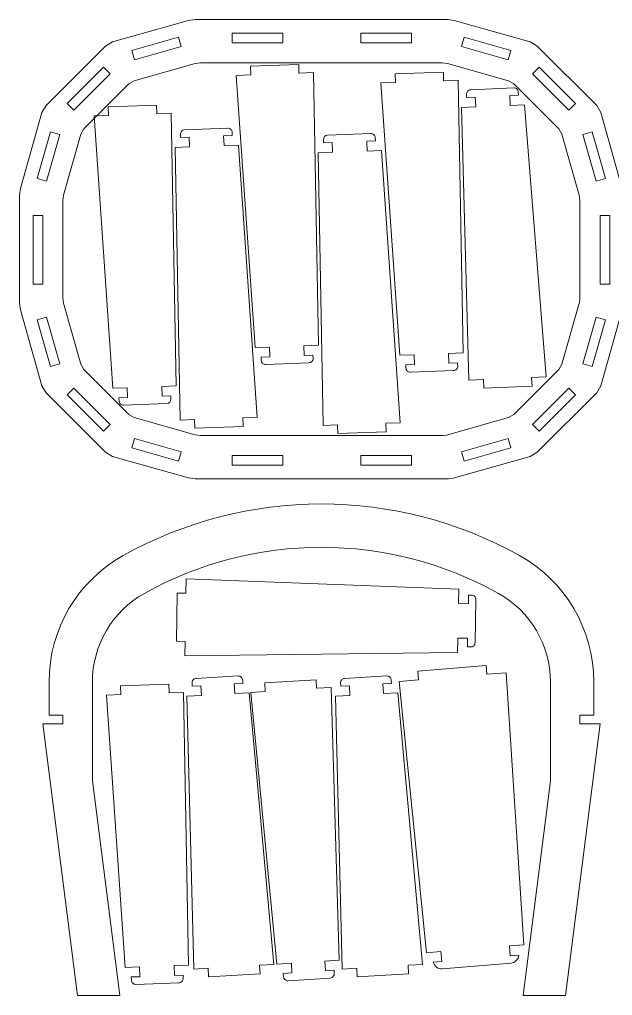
# Model space of a CAD drawing. Header units: millimetres. Extents: x -354 to 354, y -354 to 354.
# Drawn here: x -354 to 57, y -322 to 354 of the extents above; entities that cross this region are included whole.
import ezdxf

# ---------------------------------------------------------------- set-up
doc = ezdxf.new("R2010")
doc.units = ezdxf.units.MM
doc.header["$MEASUREMENT"] = 0
doc.layers.add('Camada 1', color=7, linetype='Continuous')

msp = doc.modelspace()

# ---------------------------------------------------------------- linework, layer by layer
at = {"layer": 'Camada 1', "color": 250, "lineweight": 20}
for points, knots in [([(46.1003, 293.9807), (46.1003, 293.9807), (4.9265, 335.1545), (4.9265, 335.1545), (4.9265, 335.1545), (4.9265, 335.1545), (0.0195, 338.0309), (0.0195, 338.0309), (0.0195, 338.0309), (0.0195, 338.0309), (-52.6412, 352.8885), (-52.6412, 352.8885), (-52.6412, 352.8885), (-52.6412, 352.8885), (-57.126, 353.509), (-57.126, 353.509), (-57.126, 353.509), (-57.126, 353.509), (-231.9644, 353.509), (-231.9644, 353.509), (-231.9644, 353.509), (-231.9644, 353.509), (-236.4492, 352.8885), (-236.4492, 352.8885), (-236.4492, 352.8885), (-236.4492, 352.8885), (-289.1099, 338.0309), (-289.1099, 338.0309), (-289.1099, 338.0309), (-289.1099, 338.0309), (-294.0169, 335.1545), (-294.0169, 335.1545), (-294.0169, 335.1545), (-294.0169, 335.1545), (-335.1907, 293.9807), (-335.1907, 293.9807), (-335.1907, 293.9807), (-335.1907, 293.9807), (-338.0671, 289.0737), (-338.0671, 289.0737), (-338.0671, 289.0737), (-338.0671, 289.0737), (-352.9247, 236.413), (-352.9247, 236.413), (-352.9247, 236.413), (-352.9247, 236.413), (-353.5452, 231.9282), (-353.5452, 231.9282), (-353.5452, 231.9282), (-353.5452, 231.9282), (-353.5452, 157.0898), (-353.5452, 157.0898), (-353.5452, 157.0898), (-353.5452, 157.0898), (-352.9247, 152.605), (-352.9247, 152.605), (-352.9247, 152.605), (-352.9247, 152.605), (-338.0671, 99.9443), (-338.0671, 99.9443), (-338.0671, 99.9443), (-338.0671, 99.9443), (-335.1907, 95.0373), (-335.1907, 95.0373), (-335.1907, 95.0373), (-335.1907, 95.0373), (-294.0169, 53.8635), (-294.0169, 53.8635), (-294.0169, 53.8635), (-294.0169, 53.8635), (-289.1099, 50.9871), (-289.1099, 50.9871), (-289.1099, 50.9871), (-289.1099, 50.9871), (-236.4492, 36.1295), (-236.4492, 36.1295), (-236.4492, 36.1295), (-236.4492, 36.1295), (-231.9644, 35.509), (-231.9644, 35.509), (-231.9644, 35.509), (-231.9644, 35.509), (-56.3964, 35.509), (-56.3964, 35.509), (-56.3964, 35.509), (-56.3964, 35.509), (-53.3434, 35.9314), (-53.3434, 35.9314), (-53.3434, 35.9314), (-53.3434, 35.9314), (0.0195, 50.9871), (0.0195, 50.9871), (0.0195, 50.9871), (0.0195, 50.9871), (4.9265, 53.8635), (4.9265, 53.8635), (4.9265, 53.8635), (4.9265, 53.8635), (46.1003, 95.0373), (46.1003, 95.0373), (46.1003, 95.0373), (46.1003, 95.0373), (48.9767, 99.9443), (48.9767, 99.9443), (48.9767, 99.9443), (48.9767, 99.9443), (64.0324, 153.3072), (64.0324, 153.3072), (64.0324, 153.3072), (64.0324, 153.3072), (64.4548, 156.3602), (64.4548, 156.3602), (64.4548, 156.3602), (64.4548, 156.3602), (64.4548, 231.9282), (64.4548, 231.9282), (64.4548, 231.9282), (64.4548, 231.9282), (63.8343, 236.413), (63.8343, 236.413), (63.8343, 236.413), (63.8343, 236.413), (48.9767, 289.0737), (48.9767, 289.0737), (48.9767, 289.0737), (48.9767, 289.0737), (46.1003, 293.9807), (46.1003, 293.9807)], [0, 0, 0, 0, 0.03030303, 0.03030303, 0.03030303, 0.03030303, 0.06060606, 0.06060606, 0.06060606, 0.06060606, 0.09090909, 0.09090909, 0.09090909, 0.09090909, 0.12121212, 0.12121212, 0.12121212, 0.12121212, 0.15151515, 0.15151515, 0.15151515, 0.15151515, 0.18181818, 0.18181818, 0.18181818, 0.18181818, 0.21212121, 0.21212121, 0.21212121, 0.21212121, 0.24242424, 0.24242424, 0.24242424, 0.24242424, 0.27272727, 0.27272727, 0.27272727, 0.27272727, 0.3030303, 0.3030303, 0.3030303, 0.3030303, 0.33333333, 0.33333333, 0.33333333, 0.33333333, 0.36363636, 0.36363636, 0.36363636, 0.36363636, 0.39393939, 0.39393939, 0.39393939, 0.39393939, 0.42424242, 0.42424242, 0.42424242, 0.42424242, 0.45454545, 0.45454545, 0.45454545, 0.45454545, 0.48484848, 0.48484848, 0.48484848, 0.48484848, 0.51515152, 0.51515152, 0.51515152, 0.51515152, 0.54545455, 0.54545455, 0.54545455, 0.54545455, 0.57575758, 0.57575758, 0.57575758, 0.57575758, 0.60606061, 0.60606061, 0.60606061, 0.60606061, 0.63636364, 0.63636364, 0.63636364, 0.63636364, 0.66666667, 0.66666667, 0.66666667, 0.66666667, 0.6969697, 0.6969697, 0.6969697, 0.6969697, 0.72727273, 0.72727273, 0.72727273, 0.72727273, 0.75757576, 0.75757576, 0.75757576, 0.75757576, 0.78787879, 0.78787879, 0.78787879, 0.78787879, 0.81818182, 0.81818182, 0.81818182, 0.81818182, 0.84848485, 0.84848485, 0.84848485, 0.84848485, 0.87878788, 0.87878788, 0.87878788, 0.87878788, 0.90909091, 0.90909091, 0.90909091, 0.90909091, 0.93939394, 0.93939394, 0.93939394, 0.93939394, 1, 1, 1, 1]), ([(-241.6929, 334.7526), (-241.6929, 334.7526), (-273.8757, 325.6727), (-273.8757, 325.6727), (-273.8757, 325.6727), (-273.8757, 325.6727), (-275.6955, 332.1226), (-275.6955, 332.1226), (-275.6955, 332.1226), (-275.6955, 332.1226), (-243.5127, 341.2025), (-243.5127, 341.2025), (-243.5127, 341.2025), (-243.5127, 341.2025), (-241.6929, 334.7526), (-241.6929, 334.7526)], [0, 0, 0, 0, 0.2, 0.2, 0.2, 0.2, 0.4, 0.4, 0.4, 0.4, 0.6, 0.6, 0.6, 0.6, 1, 1, 1, 1]), ([(-171.2625, 337.4709), (-171.2625, 337.4709), (-206.2625, 337.4709), (-206.2625, 337.4709), (-206.2625, 337.4709), (-206.2625, 337.4709), (-206.2625, 344.1726), (-206.2625, 344.1726), (-206.2625, 344.1726), (-206.2625, 344.1726), (-171.2625, 344.1726), (-171.2625, 344.1726), (-171.2625, 344.1726), (-171.2625, 344.1726), (-171.2625, 337.4709), (-171.2625, 337.4709)], [0, 0, 0, 0, 0.2, 0.2, 0.2, 0.2, 0.4, 0.4, 0.4, 0.4, 0.6, 0.6, 0.6, 0.6, 1, 1, 1, 1]), ([(-82.0983, 337.4709), (-82.0983, 337.4709), (-117.0983, 337.4709), (-117.0983, 337.4709), (-117.0983, 337.4709), (-117.0983, 337.4709), (-117.0983, 344.1726), (-117.0983, 344.1726), (-117.0983, 344.1726), (-117.0983, 344.1726), (-82.0983, 344.1726), (-82.0983, 344.1726), (-82.0983, 344.1726), (-82.0983, 344.1726), (-82.0983, 337.4709), (-82.0983, 337.4709)], [0, 0, 0, 0, 0.2, 0.2, 0.2, 0.2, 0.4, 0.4, 0.4, 0.4, 0.6, 0.6, 0.6, 0.6, 1, 1, 1, 1]), ([(-15.2147, 325.6727), (-15.2147, 325.6727), (-47.3975, 334.7526), (-47.3975, 334.7526), (-47.3975, 334.7526), (-47.3975, 334.7526), (-45.5777, 341.2025), (-45.5777, 341.2025), (-45.5777, 341.2025), (-45.5777, 341.2025), (-13.3949, 332.1226), (-13.3949, 332.1226), (-13.3949, 332.1226), (-13.3949, 332.1226), (-15.2147, 325.6727), (-15.2147, 325.6727)], [0, 0, 0, 0, 0.2, 0.2, 0.2, 0.2, 0.4, 0.4, 0.4, 0.4, 0.6, 0.6, 0.6, 0.6, 1, 1, 1, 1]), ([(-57.1842, 322.999), (-57.1842, 322.999), (-14.8809, 311.0637), (-14.8809, 311.0637), (-14.8809, 311.0637), (-14.8809, 311.0637), (-11.3242, 308.9788), (-11.3242, 308.9788), (-11.3242, 308.9788), (-11.3242, 308.9788), (19.9246, 277.73), (19.9246, 277.73), (19.9246, 277.73), (19.9246, 277.73), (22.0095, 274.1733), (22.0095, 274.1733), (22.0095, 274.1733), (22.0095, 274.1733), (33.9448, 231.87), (33.9448, 231.87), (33.9448, 231.87), (33.9448, 231.87), (34.4548, 228.1844), (34.4548, 228.1844), (34.4548, 228.1844), (34.4548, 228.1844), (34.4548, 160.104), (34.4548, 160.104), (34.4548, 160.104), (34.4548, 160.104), (34.143, 157.8502), (34.143, 157.8502), (34.143, 157.8502), (34.143, 157.8502), (22.0095, 114.8447), (22.0095, 114.8447), (22.0095, 114.8447), (22.0095, 114.8447), (19.9246, 111.288), (19.9246, 111.288), (19.9246, 111.288), (19.9246, 111.288), (-11.3242, 80.0392), (-11.3242, 80.0392), (-11.3242, 80.0392), (-11.3242, 80.0392), (-14.8809, 77.9543), (-14.8809, 77.9543), (-14.8809, 77.9543), (-14.8809, 77.9543), (-57.8864, 65.8208), (-57.8864, 65.8208), (-57.8864, 65.8208), (-57.8864, 65.8208), (-60.1402, 65.509), (-60.1402, 65.509), (-60.1402, 65.509), (-60.1402, 65.509), (-228.2206, 65.509), (-228.2206, 65.509), (-228.2206, 65.509), (-228.2206, 65.509), (-231.9062, 66.019), (-231.9062, 66.019), (-231.9062, 66.019), (-231.9062, 66.019), (-274.2095, 77.9543), (-274.2095, 77.9543), (-274.2095, 77.9543), (-274.2095, 77.9543), (-277.7662, 80.0392), (-277.7662, 80.0392), (-277.7662, 80.0392), (-277.7662, 80.0392), (-309.015, 111.288), (-309.015, 111.288), (-309.015, 111.288), (-309.015, 111.288), (-311.0999, 114.8447), (-311.0999, 114.8447), (-311.0999, 114.8447), (-311.0999, 114.8447), (-323.0352, 157.148), (-323.0352, 157.148), (-323.0352, 157.148), (-323.0352, 157.148), (-323.5452, 160.8336), (-323.5452, 160.8336), (-323.5452, 160.8336), (-323.5452, 160.8336), (-323.5452, 228.1844), (-323.5452, 228.1844), (-323.5452, 228.1844), (-323.5452, 228.1844), (-323.0352, 231.87), (-323.0352, 231.87), (-323.0352, 231.87), (-323.0352, 231.87), (-311.0999, 274.1733), (-311.0999, 274.1733), (-311.0999, 274.1733), (-311.0999, 274.1733), (-309.015, 277.73), (-309.015, 277.73), (-309.015, 277.73), (-309.015, 277.73), (-277.7662, 308.9788), (-277.7662, 308.9788), (-277.7662, 308.9788), (-277.7662, 308.9788), (-274.2095, 311.0637), (-274.2095, 311.0637), (-274.2095, 311.0637), (-274.2095, 311.0637), (-231.9062, 322.999), (-231.9062, 322.999), (-231.9062, 322.999), (-231.9062, 322.999), (-228.2206, 323.509), (-228.2206, 323.509), (-228.2206, 323.509), (-228.2206, 323.509), (-60.8698, 323.509), (-60.8698, 323.509), (-60.8698, 323.509), (-60.8698, 323.509), (-57.1842, 322.999), (-57.1842, 322.999)], [0, 0, 0, 0, 0.03030303, 0.03030303, 0.03030303, 0.03030303, 0.06060606, 0.06060606, 0.06060606, 0.06060606, 0.09090909, 0.09090909, 0.09090909, 0.09090909, 0.12121212, 0.12121212, 0.12121212, 0.12121212, 0.15151515, 0.15151515, 0.15151515, 0.15151515, 0.18181818, 0.18181818, 0.18181818, 0.18181818, 0.21212121, 0.21212121, 0.21212121, 0.21212121, 0.24242424, 0.24242424, 0.24242424, 0.24242424, 0.27272727, 0.27272727, 0.27272727, 0.27272727, 0.3030303, 0.3030303, 0.3030303, 0.3030303, 0.33333333, 0.33333333, 0.33333333, 0.33333333, 0.36363636, 0.36363636, 0.36363636, 0.36363636, 0.39393939, 0.39393939, 0.39393939, 0.39393939, 0.42424242, 0.42424242, 0.42424242, 0.42424242, 0.45454545, 0.45454545, 0.45454545, 0.45454545, 0.48484848, 0.48484848, 0.48484848, 0.48484848, 0.51515152, 0.51515152, 0.51515152, 0.51515152, 0.54545455, 0.54545455, 0.54545455, 0.54545455, 0.57575758, 0.57575758, 0.57575758, 0.57575758, 0.60606061, 0.60606061, 0.60606061, 0.60606061, 0.63636364, 0.63636364, 0.63636364, 0.63636364, 0.66666667, 0.66666667, 0.66666667, 0.66666667, 0.6969697, 0.6969697, 0.6969697, 0.6969697, 0.72727273, 0.72727273, 0.72727273, 0.72727273, 0.75757576, 0.75757576, 0.75757576, 0.75757576, 0.78787879, 0.78787879, 0.78787879, 0.78787879, 0.81818182, 0.81818182, 0.81818182, 0.81818182, 0.84848485, 0.84848485, 0.84848485, 0.84848485, 0.87878788, 0.87878788, 0.87878788, 0.87878788, 0.90909091, 0.90909091, 0.90909091, 0.90909091, 0.93939394, 0.93939394, 0.93939394, 0.93939394, 1, 1, 1, 1]), ([(-290.6762, 315.8246), (-290.6762, 315.8246), (-315.8608, 290.64), (-315.8608, 290.64), (-315.8608, 290.64), (-315.8608, 290.64), (-320.5996, 295.3788), (-320.5996, 295.3788), (-320.5996, 295.3788), (-320.5996, 295.3788), (-295.415, 320.5634), (-295.415, 320.5634), (-295.415, 320.5634), (-295.415, 320.5634), (-290.6762, 315.8246), (-290.6762, 315.8246)], [0, 0, 0, 0, 0.2, 0.2, 0.2, 0.2, 0.4, 0.4, 0.4, 0.4, 0.6, 0.6, 0.6, 0.6, 1, 1, 1, 1]), ([(-203.4394, 314.8598), (-203.4394, 314.8598), (-190.4763, 126.3775), (-190.4763, 126.3775), (-190.4763, 126.3775), (-190.4763, 126.3775), (-180.4828, 126.7345), (-180.4828, 126.7345), (-180.4828, 126.7345), (-180.4828, 126.7345), (-180.24, 119.9388), (-180.24, 119.9388), (-180.24, 119.9388), (-180.24, 119.9388), (-186.2362, 119.7246), (-186.2362, 119.7246), (-186.2362, 119.7246), (-186.2362, 119.7246), (-186.1576, 117.526), (-186.1576, 117.526), (-186.1576, 117.526), (-186.1292, 116.7309), (-185.7861, 115.9797), (-185.2038, 115.4375), (-185.2038, 115.4375), (-184.6214, 114.8954), (-183.8476, 114.6067), (-183.0524, 114.6351), (-183.0524, 114.6351), (-183.0524, 114.6351), (-153.1758, 115.7026), (-153.1758, 115.7026), (-153.1758, 115.7026), (-151.52, 115.7617), (-150.2257, 117.1519), (-150.2849, 118.8077), (-150.2849, 118.8077), (-150.2849, 118.8077), (-150.3634, 121.0063), (-150.3634, 121.0063), (-150.3634, 121.0063), (-150.3634, 121.0063), (-156.3596, 120.792), (-156.3596, 120.792), (-156.3596, 120.792), (-156.3596, 120.792), (-156.6024, 127.5877), (-156.6024, 127.5877), (-156.6024, 127.5877), (-156.6024, 127.5877), (-146.6088, 127.9447), (-146.6088, 127.9447), (-146.6088, 127.9447), (-146.6088, 127.9447), (-150.0345, 316.7678), (-150.0345, 316.7678), (-150.0345, 316.7678), (-150.0345, 316.7678), (-160.0282, 316.4108), (-160.0282, 316.4108), (-160.0282, 316.4108), (-160.0282, 316.4108), (-160.2424, 322.407), (-160.2424, 322.407), (-160.2424, 322.407), (-160.2424, 322.407), (-193.6601, 321.213), (-193.6601, 321.213), (-193.6601, 321.213), (-193.6601, 321.213), (-193.4458, 315.2169), (-193.4458, 315.2169), (-193.4458, 315.2169), (-193.4458, 315.2169), (-203.4394, 314.8598), (-203.4394, 314.8598)], [0, 0, 0, 0, 0.05, 0.05, 0.05, 0.05, 0.1, 0.1, 0.1, 0.1, 0.15, 0.15, 0.15, 0.15, 0.2, 0.2, 0.2, 0.2, 0.25, 0.25, 0.25, 0.25, 0.3, 0.3, 0.3, 0.3, 0.35, 0.35, 0.35, 0.35, 0.4, 0.4, 0.4, 0.4, 0.45, 0.45, 0.45, 0.45, 0.5, 0.5, 0.5, 0.5, 0.55, 0.55, 0.55, 0.55, 0.6, 0.6, 0.6, 0.6, 0.65, 0.65, 0.65, 0.65, 0.7, 0.7, 0.7, 0.7, 0.75, 0.75, 0.75, 0.75, 0.8, 0.8, 0.8, 0.8, 0.85, 0.85, 0.85, 0.85, 0.9, 0.9, 0.9, 0.9, 1, 1, 1, 1]), ([(26.7704, 290.64), (26.7704, 290.64), (1.5858, 315.8246), (1.5858, 315.8246), (1.5858, 315.8246), (1.5858, 315.8246), (6.3246, 320.5634), (6.3246, 320.5634), (6.3246, 320.5634), (6.3246, 320.5634), (31.5092, 295.3788), (31.5092, 295.3788), (31.5092, 295.3788), (31.5092, 295.3788), (26.7704, 290.64), (26.7704, 290.64)], [0, 0, 0, 0, 0.2, 0.2, 0.2, 0.2, 0.4, 0.4, 0.4, 0.4, 0.6, 0.6, 0.6, 0.6, 1, 1, 1, 1]), ([(-49.8643, 311.4773), (-49.8643, 311.4773), (-46.4386, 122.6542), (-46.4386, 122.6542), (-46.4386, 122.6542), (-46.4386, 122.6542), (-56.4322, 122.2972), (-56.4322, 122.2972), (-56.4322, 122.2972), (-56.4322, 122.2972), (-56.1894, 115.5015), (-56.1894, 115.5015), (-56.1894, 115.5015), (-56.1894, 115.5015), (-50.1932, 115.7158), (-50.1932, 115.7158), (-50.1932, 115.7158), (-50.1932, 115.7158), (-50.1147, 113.5172), (-50.1147, 113.5172), (-50.1147, 113.5172), (-50.0863, 112.722), (-50.3749, 111.9482), (-50.917, 111.3658), (-50.917, 111.3658), (-51.4592, 110.7836), (-52.2105, 110.4405), (-53.0056, 110.4121), (-53.0056, 110.4121), (-53.0056, 110.4121), (-82.8822, 109.3446), (-82.8822, 109.3446), (-82.8822, 109.3446), (-83.6774, 109.3162), (-84.4512, 109.6049), (-85.0336, 110.147), (-85.0336, 110.147), (-85.6159, 110.6892), (-85.959, 111.4404), (-85.9874, 112.2355), (-85.9874, 112.2355), (-85.9874, 112.2355), (-86.066, 114.4341), (-86.066, 114.4341), (-86.066, 114.4341), (-86.066, 114.4341), (-80.0698, 114.6483), (-80.0698, 114.6483), (-80.0698, 114.6483), (-80.0698, 114.6483), (-80.3126, 121.444), (-80.3126, 121.444), (-80.3126, 121.444), (-80.3126, 121.444), (-90.3061, 121.087), (-90.3061, 121.087), (-90.3061, 121.087), (-90.3061, 121.087), (-103.2692, 309.5693), (-103.2692, 309.5693), (-103.2692, 309.5693), (-103.2692, 309.5693), (-93.2756, 309.9264), (-93.2756, 309.9264), (-93.2756, 309.9264), (-93.2756, 309.9264), (-93.4899, 315.9225), (-93.4899, 315.9225), (-93.4899, 315.9225), (-93.4899, 315.9225), (-60.0722, 317.1165), (-60.0722, 317.1165), (-60.0722, 317.1165), (-60.0722, 317.1165), (-59.858, 311.1203), (-59.858, 311.1203), (-59.858, 311.1203), (-59.858, 311.1203), (-49.8643, 311.4773), (-49.8643, 311.4773)], [0, 0, 0, 0, 0.04761905, 0.04761905, 0.04761905, 0.04761905, 0.0952381, 0.0952381, 0.0952381, 0.0952381, 0.14285714, 0.14285714, 0.14285714, 0.14285714, 0.19047619, 0.19047619, 0.19047619, 0.19047619, 0.23809524, 0.23809524, 0.23809524, 0.23809524, 0.28571429, 0.28571429, 0.28571429, 0.28571429, 0.33333333, 0.33333333, 0.33333333, 0.33333333, 0.38095238, 0.38095238, 0.38095238, 0.38095238, 0.42857143, 0.42857143, 0.42857143, 0.42857143, 0.47619048, 0.47619048, 0.47619048, 0.47619048, 0.52380952, 0.52380952, 0.52380952, 0.52380952, 0.57142857, 0.57142857, 0.57142857, 0.57142857, 0.61904762, 0.61904762, 0.61904762, 0.61904762, 0.66666667, 0.66666667, 0.66666667, 0.66666667, 0.71428571, 0.71428571, 0.71428571, 0.71428571, 0.76190476, 0.76190476, 0.76190476, 0.76190476, 0.80952381, 0.80952381, 0.80952381, 0.80952381, 0.85714286, 0.85714286, 0.85714286, 0.85714286, 0.9047619, 0.9047619, 0.9047619, 0.9047619, 1, 1, 1, 1]), ([(-42.3267, 103.7193), (-42.3267, 103.7193), (-47.6144, 292.4995), (-47.6144, 292.4995), (-47.6144, 292.4995), (-47.6144, 292.4995), (-37.6248, 292.955), (-37.6248, 292.955), (-37.6248, 292.955), (-37.6248, 292.955), (-37.9346, 299.748), (-37.9346, 299.748), (-37.9346, 299.748), (-37.9346, 299.748), (-43.9284, 299.4746), (-43.9284, 299.4746), (-43.9284, 299.4746), (-43.9284, 299.4746), (-44.0286, 301.6723), (-44.0286, 301.6723), (-44.0286, 301.6723), (-44.0648, 302.4672), (-43.7839, 303.2438), (-43.2475, 303.8315), (-43.2475, 303.8315), (-42.7111, 304.419), (-41.9632, 304.7695), (-41.1684, 304.8057), (-41.1684, 304.8057), (-41.1684, 304.8057), (-11.3038, 306.1678), (-11.3038, 306.1678), (-11.3038, 306.1678), (-10.5089, 306.2041), (-9.7323, 305.923), (-9.1446, 305.3867), (-9.1446, 305.3867), (-8.557, 304.8502), (-8.2065, 304.1025), (-8.1703, 303.3077), (-8.1703, 303.3077), (-8.1703, 303.3077), (-8.07, 301.11), (-8.07, 301.11), (-8.07, 301.11), (-8.07, 301.11), (-14.0638, 300.8366), (-14.0638, 300.8366), (-14.0638, 300.8366), (-14.0638, 300.8366), (-13.754, 294.0437), (-13.754, 294.0437), (-13.754, 294.0437), (-13.754, 294.0437), (-3.7645, 294.4992), (-3.7645, 294.4992), (-3.7645, 294.4992), (-3.7645, 294.4992), (11.0567, 106.1539), (11.0567, 106.1539), (11.0567, 106.1539), (11.0567, 106.1539), (1.0671, 105.6983), (1.0671, 105.6983), (1.0671, 105.6983), (1.0671, 105.6983), (1.3406, 99.7046), (1.3406, 99.7046), (1.3406, 99.7046), (1.3406, 99.7046), (-32.0637, 98.1811), (-32.0637, 98.1811), (-32.0637, 98.1811), (-32.0637, 98.1811), (-32.3371, 104.1749), (-32.3371, 104.1749), (-32.3371, 104.1749), (-32.3371, 104.1749), (-42.3267, 103.7193), (-42.3267, 103.7193)], [0, 0, 0, 0, 0.04761905, 0.04761905, 0.04761905, 0.04761905, 0.0952381, 0.0952381, 0.0952381, 0.0952381, 0.14285714, 0.14285714, 0.14285714, 0.14285714, 0.19047619, 0.19047619, 0.19047619, 0.19047619, 0.23809524, 0.23809524, 0.23809524, 0.23809524, 0.28571429, 0.28571429, 0.28571429, 0.28571429, 0.33333333, 0.33333333, 0.33333333, 0.33333333, 0.38095238, 0.38095238, 0.38095238, 0.38095238, 0.42857143, 0.42857143, 0.42857143, 0.42857143, 0.47619048, 0.47619048, 0.47619048, 0.47619048, 0.52380952, 0.52380952, 0.52380952, 0.52380952, 0.57142857, 0.57142857, 0.57142857, 0.57142857, 0.61904762, 0.61904762, 0.61904762, 0.61904762, 0.66666667, 0.66666667, 0.66666667, 0.66666667, 0.71428571, 0.71428571, 0.71428571, 0.71428571, 0.76190476, 0.76190476, 0.76190476, 0.76190476, 0.80952381, 0.80952381, 0.80952381, 0.80952381, 0.85714286, 0.85714286, 0.85714286, 0.85714286, 0.9047619, 0.9047619, 0.9047619, 0.9047619, 1, 1, 1, 1]), ([(-301.9163, 286.7093), (-301.9163, 286.7093), (-288.9532, 98.227), (-288.9532, 98.227), (-288.9532, 98.227), (-288.9532, 98.227), (-278.9597, 98.584), (-278.9597, 98.584), (-278.9597, 98.584), (-278.9597, 98.584), (-278.7169, 91.7883), (-278.7169, 91.7883), (-278.7169, 91.7883), (-278.7169, 91.7883), (-284.7131, 91.5741), (-284.7131, 91.5741), (-284.7131, 91.5741), (-284.7131, 91.5741), (-284.6345, 89.3755), (-284.6345, 89.3755), (-284.6345, 89.3755), (-284.6061, 88.5804), (-284.263, 87.8292), (-283.6807, 87.287), (-283.6807, 87.287), (-283.0983, 86.7449), (-282.3245, 86.4562), (-281.5293, 86.4846), (-281.5293, 86.4846), (-281.5293, 86.4846), (-251.6527, 87.5521), (-251.6527, 87.5521), (-251.6527, 87.5521), (-249.9969, 87.6112), (-248.7026, 89.0014), (-248.7618, 90.6572), (-248.7618, 90.6572), (-248.7618, 90.6572), (-248.8403, 92.8558), (-248.8403, 92.8558), (-248.8403, 92.8558), (-248.8403, 92.8558), (-254.8365, 92.6415), (-254.8365, 92.6415), (-254.8365, 92.6415), (-254.8365, 92.6415), (-255.0793, 99.4372), (-255.0793, 99.4372), (-255.0793, 99.4372), (-255.0793, 99.4372), (-245.0857, 99.7942), (-245.0857, 99.7942), (-245.0857, 99.7942), (-245.0857, 99.7942), (-248.5114, 288.6173), (-248.5114, 288.6173), (-248.5114, 288.6173), (-248.5114, 288.6173), (-258.5051, 288.2603), (-258.5051, 288.2603), (-258.5051, 288.2603), (-258.5051, 288.2603), (-258.7193, 294.2565), (-258.7193, 294.2565), (-258.7193, 294.2565), (-258.7193, 294.2565), (-292.137, 293.0625), (-292.137, 293.0625), (-292.137, 293.0625), (-292.137, 293.0625), (-291.9227, 287.0664), (-291.9227, 287.0664), (-291.9227, 287.0664), (-291.9227, 287.0664), (-301.9163, 286.7093), (-301.9163, 286.7093)], [0, 0, 0, 0, 0.05, 0.05, 0.05, 0.05, 0.1, 0.1, 0.1, 0.1, 0.15, 0.15, 0.15, 0.15, 0.2, 0.2, 0.2, 0.2, 0.25, 0.25, 0.25, 0.25, 0.3, 0.3, 0.3, 0.3, 0.35, 0.35, 0.35, 0.35, 0.4, 0.4, 0.4, 0.4, 0.45, 0.45, 0.45, 0.45, 0.5, 0.5, 0.5, 0.5, 0.55, 0.55, 0.55, 0.55, 0.6, 0.6, 0.6, 0.6, 0.65, 0.65, 0.65, 0.65, 0.7, 0.7, 0.7, 0.7, 0.75, 0.75, 0.75, 0.75, 0.8, 0.8, 0.8, 0.8, 0.85, 0.85, 0.85, 0.85, 0.9, 0.9, 0.9, 0.9, 1, 1, 1, 1]), ([(-188.9941, 78.049), (-188.9941, 78.049), (-201.9572, 266.5313), (-201.9572, 266.5313), (-201.9572, 266.5313), (-201.9572, 266.5313), (-211.9507, 266.1743), (-211.9507, 266.1743), (-211.9507, 266.1743), (-211.9507, 266.1743), (-212.1935, 272.97), (-212.1935, 272.97), (-212.1935, 272.97), (-212.1935, 272.97), (-206.1973, 273.1842), (-206.1973, 273.1842), (-206.1973, 273.1842), (-206.1973, 273.1842), (-206.2759, 275.3828), (-206.2759, 275.3828), (-206.2759, 275.3828), (-206.3043, 276.1779), (-206.6474, 276.9291), (-207.2297, 277.4713), (-207.2297, 277.4713), (-207.8121, 278.0134), (-208.5859, 278.3021), (-209.3811, 278.2737), (-209.3811, 278.2737), (-209.3811, 278.2737), (-239.2577, 277.2062), (-239.2577, 277.2062), (-239.2577, 277.2062), (-240.9135, 277.1471), (-242.2078, 275.7569), (-242.1486, 274.1011), (-242.1486, 274.1011), (-242.1486, 274.1011), (-242.0701, 271.9025), (-242.0701, 271.9025), (-242.0701, 271.9025), (-242.0701, 271.9025), (-236.0739, 272.1168), (-236.0739, 272.1168), (-236.0739, 272.1168), (-236.0739, 272.1168), (-235.8311, 265.3211), (-235.8311, 265.3211), (-235.8311, 265.3211), (-235.8311, 265.3211), (-245.8247, 264.9641), (-245.8247, 264.9641), (-245.8247, 264.9641), (-245.8247, 264.9641), (-242.399, 76.141), (-242.399, 76.141), (-242.399, 76.141), (-242.399, 76.141), (-232.4053, 76.498), (-232.4053, 76.498), (-232.4053, 76.498), (-232.4053, 76.498), (-232.1911, 70.5018), (-232.1911, 70.5018), (-232.1911, 70.5018), (-232.1911, 70.5018), (-198.7734, 71.6958), (-198.7734, 71.6958), (-198.7734, 71.6958), (-198.7734, 71.6958), (-198.9877, 77.6919), (-198.9877, 77.6919), (-198.9877, 77.6919), (-198.9877, 77.6919), (-188.9941, 78.049), (-188.9941, 78.049)], [0, 0, 0, 0, 0.05, 0.05, 0.05, 0.05, 0.1, 0.1, 0.1, 0.1, 0.15, 0.15, 0.15, 0.15, 0.2, 0.2, 0.2, 0.2, 0.25, 0.25, 0.25, 0.25, 0.3, 0.3, 0.3, 0.3, 0.35, 0.35, 0.35, 0.35, 0.4, 0.4, 0.4, 0.4, 0.45, 0.45, 0.45, 0.45, 0.5, 0.5, 0.5, 0.5, 0.55, 0.55, 0.55, 0.55, 0.6, 0.6, 0.6, 0.6, 0.65, 0.65, 0.65, 0.65, 0.7, 0.7, 0.7, 0.7, 0.75, 0.75, 0.75, 0.75, 0.8, 0.8, 0.8, 0.8, 0.85, 0.85, 0.85, 0.85, 0.9, 0.9, 0.9, 0.9, 1, 1, 1, 1]), ([(-325.7089, 273.8395), (-325.7089, 273.8395), (-334.7888, 241.6567), (-334.7888, 241.6567), (-334.7888, 241.6567), (-334.7888, 241.6567), (-341.2387, 243.4765), (-341.2387, 243.4765), (-341.2387, 243.4765), (-341.2387, 243.4765), (-332.1588, 275.6593), (-332.1588, 275.6593), (-332.1588, 275.6593), (-332.1588, 275.6593), (-325.7089, 273.8395), (-325.7089, 273.8395)], [0, 0, 0, 0, 0.2, 0.2, 0.2, 0.2, 0.4, 0.4, 0.4, 0.4, 0.6, 0.6, 0.6, 0.6, 1, 1, 1, 1]), ([(-89.9328, 74.3374), (-89.9328, 74.3374), (-102.8959, 262.8197), (-102.8959, 262.8197), (-102.8959, 262.8197), (-102.8959, 262.8197), (-112.8894, 262.4627), (-112.8894, 262.4627), (-112.8894, 262.4627), (-112.8894, 262.4627), (-113.1322, 269.2584), (-113.1322, 269.2584), (-113.1322, 269.2584), (-113.1322, 269.2584), (-107.136, 269.4726), (-107.136, 269.4726), (-107.136, 269.4726), (-107.136, 269.4726), (-107.2146, 271.6712), (-107.2146, 271.6712), (-107.2146, 271.6712), (-107.243, 272.4663), (-107.5861, 273.2175), (-108.1684, 273.7597), (-108.1684, 273.7597), (-108.7508, 274.3018), (-109.5246, 274.5905), (-110.3198, 274.5621), (-110.3198, 274.5621), (-110.3198, 274.5621), (-140.1964, 273.4946), (-140.1964, 273.4946), (-140.1964, 273.4946), (-141.8522, 273.4355), (-143.1465, 272.0453), (-143.0873, 270.3895), (-143.0873, 270.3895), (-143.0873, 270.3895), (-143.0088, 268.1909), (-143.0088, 268.1909), (-143.0088, 268.1909), (-143.0088, 268.1909), (-137.0126, 268.4052), (-137.0126, 268.4052), (-137.0126, 268.4052), (-137.0126, 268.4052), (-136.7698, 261.6095), (-136.7698, 261.6095), (-136.7698, 261.6095), (-136.7698, 261.6095), (-146.7634, 261.2525), (-146.7634, 261.2525), (-146.7634, 261.2525), (-146.7634, 261.2525), (-143.3377, 72.4294), (-143.3377, 72.4294), (-143.3377, 72.4294), (-143.3377, 72.4294), (-133.344, 72.7864), (-133.344, 72.7864), (-133.344, 72.7864), (-133.344, 72.7864), (-133.1298, 66.7902), (-133.1298, 66.7902), (-133.1298, 66.7902), (-133.1298, 66.7902), (-99.7121, 67.9842), (-99.7121, 67.9842), (-99.7121, 67.9842), (-99.7121, 67.9842), (-99.9264, 73.9803), (-99.9264, 73.9803), (-99.9264, 73.9803), (-99.9264, 73.9803), (-89.9328, 74.3374), (-89.9328, 74.3374)], [0, 0, 0, 0, 0.05, 0.05, 0.05, 0.05, 0.1, 0.1, 0.1, 0.1, 0.15, 0.15, 0.15, 0.15, 0.2, 0.2, 0.2, 0.2, 0.25, 0.25, 0.25, 0.25, 0.3, 0.3, 0.3, 0.3, 0.35, 0.35, 0.35, 0.35, 0.4, 0.4, 0.4, 0.4, 0.45, 0.45, 0.45, 0.45, 0.5, 0.5, 0.5, 0.5, 0.55, 0.55, 0.55, 0.55, 0.6, 0.6, 0.6, 0.6, 0.65, 0.65, 0.65, 0.65, 0.7, 0.7, 0.7, 0.7, 0.75, 0.75, 0.75, 0.75, 0.8, 0.8, 0.8, 0.8, 0.85, 0.85, 0.85, 0.85, 0.9, 0.9, 0.9, 0.9, 1, 1, 1, 1]), ([(45.6984, 241.6567), (45.6984, 241.6567), (36.6185, 273.8395), (36.6185, 273.8395), (36.6185, 273.8395), (36.6185, 273.8395), (43.0684, 275.6593), (43.0684, 275.6593), (43.0684, 275.6593), (43.0684, 275.6593), (52.1483, 243.4765), (52.1483, 243.4765), (52.1483, 243.4765), (52.1483, 243.4765), (45.6984, 241.6567), (45.6984, 241.6567)], [0, 0, 0, 0, 0.2, 0.2, 0.2, 0.2, 0.4, 0.4, 0.4, 0.4, 0.6, 0.6, 0.6, 0.6, 1, 1, 1, 1]), ([(-337.502, 217.909), (-337.502, 217.909), (-337.502, 170.3794), (-337.502, 170.3794), (-337.502, 170.3794), (-337.502, 170.3794), (-344.2037, 170.3794), (-344.2037, 170.3794), (-344.2037, 170.3794), (-344.2037, 170.3794), (-344.2037, 217.909), (-344.2037, 217.909), (-344.2037, 217.909), (-344.2037, 217.909), (-337.502, 217.909), (-337.502, 217.909)], [0, 0, 0, 0, 0.2, 0.2, 0.2, 0.2, 0.4, 0.4, 0.4, 0.4, 0.6, 0.6, 0.6, 0.6, 1, 1, 1, 1]), ([(48.4116, 170.3794), (48.4116, 170.3794), (48.4116, 217.909), (48.4116, 217.909), (48.4116, 217.909), (48.4116, 217.909), (55.1133, 217.909), (55.1133, 217.909), (55.1133, 217.909), (55.1133, 217.909), (55.1133, 170.3794), (55.1133, 170.3794), (55.1133, 170.3794), (55.1133, 170.3794), (48.4116, 170.3794), (48.4116, 170.3794)], [0, 0, 0, 0, 0.2, 0.2, 0.2, 0.2, 0.4, 0.4, 0.4, 0.4, 0.6, 0.6, 0.6, 0.6, 1, 1, 1, 1]), ([(-334.7888, 147.3613), (-334.7888, 147.3613), (-325.7089, 115.1785), (-325.7089, 115.1785), (-325.7089, 115.1785), (-325.7089, 115.1785), (-332.1588, 113.3587), (-332.1588, 113.3587), (-332.1588, 113.3587), (-332.1588, 113.3587), (-341.2387, 145.5415), (-341.2387, 145.5415), (-341.2387, 145.5415), (-341.2387, 145.5415), (-334.7888, 147.3613), (-334.7888, 147.3613)], [0, 0, 0, 0, 0.2, 0.2, 0.2, 0.2, 0.4, 0.4, 0.4, 0.4, 0.6, 0.6, 0.6, 0.6, 1, 1, 1, 1]), ([(36.6185, 115.1785), (36.6185, 115.1785), (45.6984, 147.3613), (45.6984, 147.3613), (45.6984, 147.3613), (45.6984, 147.3613), (52.1483, 145.5415), (52.1483, 145.5415), (52.1483, 145.5415), (52.1483, 145.5415), (43.0684, 113.3587), (43.0684, 113.3587), (43.0684, 113.3587), (43.0684, 113.3587), (36.6185, 115.1785), (36.6185, 115.1785)], [0, 0, 0, 0, 0.2, 0.2, 0.2, 0.2, 0.4, 0.4, 0.4, 0.4, 0.6, 0.6, 0.6, 0.6, 1, 1, 1, 1]), ([(-315.8608, 98.378), (-315.8608, 98.378), (-290.6762, 73.1934), (-290.6762, 73.1934), (-290.6762, 73.1934), (-290.6762, 73.1934), (-295.415, 68.4546), (-295.415, 68.4546), (-295.415, 68.4546), (-295.415, 68.4546), (-320.5996, 93.6392), (-320.5996, 93.6392), (-320.5996, 93.6392), (-320.5996, 93.6392), (-315.8608, 98.378), (-315.8608, 98.378)], [0, 0, 0, 0, 0.2, 0.2, 0.2, 0.2, 0.4, 0.4, 0.4, 0.4, 0.6, 0.6, 0.6, 0.6, 1, 1, 1, 1]), ([(1.5858, 73.1934), (1.5858, 73.1934), (26.7704, 98.378), (26.7704, 98.378), (26.7704, 98.378), (26.7704, 98.378), (31.5092, 93.6392), (31.5092, 93.6392), (31.5092, 93.6392), (31.5092, 93.6392), (6.3246, 68.4546), (6.3246, 68.4546), (6.3246, 68.4546), (6.3246, 68.4546), (1.5858, 73.1934), (1.5858, 73.1934)], [0, 0, 0, 0, 0.2, 0.2, 0.2, 0.2, 0.4, 0.4, 0.4, 0.4, 0.6, 0.6, 0.6, 0.6, 1, 1, 1, 1]), ([(-273.8757, 63.3453), (-273.8757, 63.3453), (-241.6929, 54.2654), (-241.6929, 54.2654), (-241.6929, 54.2654), (-241.6929, 54.2654), (-243.5127, 47.8155), (-243.5127, 47.8155), (-243.5127, 47.8155), (-243.5127, 47.8155), (-275.6955, 56.8954), (-275.6955, 56.8954), (-275.6955, 56.8954), (-275.6955, 56.8954), (-273.8757, 63.3453), (-273.8757, 63.3453)], [0, 0, 0, 0, 0.2, 0.2, 0.2, 0.2, 0.4, 0.4, 0.4, 0.4, 0.6, 0.6, 0.6, 0.6, 1, 1, 1, 1]), ([(-15.2147, 63.3453), (-15.2147, 63.3453), (-13.3949, 56.8954), (-13.3949, 56.8954), (-13.3949, 56.8954), (-13.3949, 56.8954), (-45.5777, 47.8155), (-45.5777, 47.8155), (-45.5777, 47.8155), (-45.5777, 47.8155), (-47.3975, 54.2654), (-47.3975, 54.2654), (-47.3975, 54.2654), (-47.3975, 54.2654), (-15.2147, 63.3453), (-15.2147, 63.3453)], [0, 0, 0, 0, 0.2, 0.2, 0.2, 0.2, 0.4, 0.4, 0.4, 0.4, 0.6, 0.6, 0.6, 0.6, 1, 1, 1, 1]), ([(-206.2625, 51.5471), (-206.2625, 51.5471), (-171.2625, 51.5471), (-171.2625, 51.5471), (-171.2625, 51.5471), (-171.2625, 51.5471), (-171.2625, 44.8454), (-171.2625, 44.8454), (-171.2625, 44.8454), (-171.2625, 44.8454), (-206.2625, 44.8454), (-206.2625, 44.8454), (-206.2625, 44.8454), (-206.2625, 44.8454), (-206.2625, 51.5471), (-206.2625, 51.5471)], [0, 0, 0, 0, 0.2, 0.2, 0.2, 0.2, 0.4, 0.4, 0.4, 0.4, 0.6, 0.6, 0.6, 0.6, 1, 1, 1, 1]), ([(-117.0983, 51.5471), (-117.0983, 51.5471), (-82.0983, 51.5471), (-82.0983, 51.5471), (-82.0983, 51.5471), (-82.0983, 51.5471), (-82.0983, 44.8454), (-82.0983, 44.8454), (-82.0983, 44.8454), (-82.0983, 44.8454), (-117.0983, 44.8454), (-117.0983, 44.8454), (-117.0983, 44.8454), (-117.0983, 44.8454), (-117.0983, 51.5471), (-117.0983, 51.5471)], [0, 0, 0, 0, 0.2, 0.2, 0.2, 0.2, 0.4, 0.4, 0.4, 0.4, 0.6, 0.6, 0.6, 0.6, 1, 1, 1, 1]), ([(-267.0945, -43.8085), (-190.9039, -1.2996), (-98.129, -1.2996), (-21.9384, -43.8085), (-21.9384, -43.8085), (0.2813, -56.2055), (14.0517, -79.657), (14.0517, -105.1011), (14.0517, -105.1011), (14.0517, -105.1011), (14.0517, -173.7084), (14.0517, -173.7084), (14.0517, -173.7084), (14.0517, -173.7084), (-4.9083, -322.2283), (-4.9083, -322.2283), (-4.9083, -322.2283), (-4.9083, -322.2283), (24.4348, -322.2283), (24.4348, -322.2283), (24.4348, -322.2283), (24.4348, -322.2283), (48.4348, -134.2284), (48.4348, -134.2284), (48.4348, -134.2284), (48.4348, -134.2284), (34.4835, -134.2284), (34.4835, -134.2284), (34.4835, -134.2284), (34.4835, -134.2284), (34.4835, -128.2284), (34.4835, -128.2284), (34.4835, -128.2284), (34.4835, -128.2284), (44.0517, -128.2284), (44.0517, -128.2284), (44.0517, -128.2284), (44.0517, -128.2284), (44.0517, -105.1011), (44.0517, -105.1011), (44.0517, -105.1011), (44.0517, -68.7815), (24.3955, -35.3061), (-7.3216, -17.6102), (-7.3216, -17.6102), (-92.5975, 29.9677), (-196.4354, 29.9677), (-281.7113, -17.6102), (-281.7113, -17.6102), (-313.4284, -35.3061), (-333.0846, -68.7815), (-333.0846, -105.1011), (-333.0846, -105.1011), (-333.0846, -105.1011), (-333.0846, -128.2284), (-333.0846, -128.2284), (-333.0846, -128.2284), (-333.0846, -128.2284), (-323.5164, -128.2284), (-323.5164, -128.2284), (-323.5164, -128.2284), (-323.5164, -128.2284), (-323.5164, -134.2284), (-323.5164, -134.2284), (-323.5164, -134.2284), (-323.5164, -134.2284), (-337.4677, -134.2284), (-337.4677, -134.2284), (-337.4677, -134.2284), (-337.4677, -134.2284), (-313.4677, -322.2283), (-313.4677, -322.2283), (-313.4677, -322.2283), (-313.4677, -322.2283), (-284.1246, -322.2283), (-284.1246, -322.2283), (-284.1246, -322.2283), (-284.1246, -322.2283), (-303.0846, -173.7084), (-303.0846, -173.7084), (-303.0846, -173.7084), (-303.0846, -173.7084), (-303.0846, -105.1011), (-303.0846, -105.1011), (-303.0846, -105.1011), (-303.0846, -79.657), (-289.3142, -56.2055), (-267.0945, -43.8085)], [0, 0, 0, 0, 0.04347826, 0.04347826, 0.04347826, 0.04347826, 0.08695652, 0.08695652, 0.08695652, 0.08695652, 0.13043478, 0.13043478, 0.13043478, 0.13043478, 0.17391304, 0.17391304, 0.17391304, 0.17391304, 0.2173913, 0.2173913, 0.2173913, 0.2173913, 0.26086957, 0.26086957, 0.26086957, 0.26086957, 0.30434783, 0.30434783, 0.30434783, 0.30434783, 0.34782609, 0.34782609, 0.34782609, 0.34782609, 0.39130435, 0.39130435, 0.39130435, 0.39130435, 0.43478261, 0.43478261, 0.43478261, 0.43478261, 0.47826087, 0.47826087, 0.47826087, 0.47826087, 0.52173913, 0.52173913, 0.52173913, 0.52173913, 0.56521739, 0.56521739, 0.56521739, 0.56521739, 0.60869565, 0.60869565, 0.60869565, 0.60869565, 0.65217391, 0.65217391, 0.65217391, 0.65217391, 0.69565217, 0.69565217, 0.69565217, 0.69565217, 0.73913043, 0.73913043, 0.73913043, 0.73913043, 0.7826087, 0.7826087, 0.7826087, 0.7826087, 0.82608696, 0.82608696, 0.82608696, 0.82608696, 0.86956522, 0.86956522, 0.86956522, 0.86956522, 0.91304348, 0.91304348, 0.91304348, 0.91304348, 1, 1, 1, 1]), ([(-238.0672, -33.7026), (-238.0672, -33.7026), (-49.3486, -40.8576), (-49.3486, -40.8576), (-49.3486, -40.8576), (-49.3486, -40.8576), (-49.5519, -50.8555), (-49.5519, -50.8555), (-49.5519, -50.8555), (-49.5519, -50.8555), (-42.7533, -50.9937), (-42.7533, -50.9937), (-42.7533, -50.9937), (-42.7533, -50.9937), (-42.6314, -44.9949), (-42.6314, -44.9949), (-42.6314, -44.9949), (-42.6314, -44.9949), (-40.4319, -45.0397), (-40.4319, -45.0397), (-40.4319, -45.0397), (-39.6363, -45.0558), (-38.8799, -45.3873), (-38.3288, -45.9612), (-38.3288, -45.9612), (-37.7778, -46.5352), (-37.4774, -47.3045), (-37.4935, -48.0999), (-37.4935, -48.0999), (-37.4935, -48.0999), (-38.101, -77.9894), (-38.101, -77.9894), (-38.101, -77.9894), (-38.1172, -78.785), (-38.4488, -79.5414), (-39.0226, -80.0925), (-39.0226, -80.0925), (-39.5966, -80.6435), (-40.3658, -80.944), (-41.1613, -80.9278), (-41.1613, -80.9278), (-41.1613, -80.9278), (-43.3608, -80.8832), (-43.3608, -80.8832), (-43.3608, -80.8832), (-43.3608, -80.8832), (-43.2389, -74.8844), (-43.2389, -74.8844), (-43.2389, -74.8844), (-43.2389, -74.8844), (-50.0375, -74.7462), (-50.0375, -74.7462), (-50.0375, -74.7462), (-50.0375, -74.7462), (-50.2407, -84.744), (-50.2407, -84.744), (-50.2407, -84.744), (-50.2407, -84.744), (-239.1532, -87.1306), (-239.1532, -87.1306), (-239.1532, -87.1306), (-239.1532, -87.1306), (-238.9501, -77.1326), (-238.9501, -77.1326), (-238.9501, -77.1326), (-238.9501, -77.1326), (-244.9487, -77.0108), (-244.9487, -77.0108), (-244.9487, -77.0108), (-244.9487, -77.0108), (-244.2693, -43.5787), (-244.2693, -43.5787), (-244.2693, -43.5787), (-244.2693, -43.5787), (-238.2705, -43.7006), (-238.2705, -43.7006), (-238.2705, -43.7006), (-238.2705, -43.7006), (-238.0672, -33.7026), (-238.0672, -33.7026)], [0, 0, 0, 0, 0.04761905, 0.04761905, 0.04761905, 0.04761905, 0.0952381, 0.0952381, 0.0952381, 0.0952381, 0.14285714, 0.14285714, 0.14285714, 0.14285714, 0.19047619, 0.19047619, 0.19047619, 0.19047619, 0.23809524, 0.23809524, 0.23809524, 0.23809524, 0.28571429, 0.28571429, 0.28571429, 0.28571429, 0.33333333, 0.33333333, 0.33333333, 0.33333333, 0.38095238, 0.38095238, 0.38095238, 0.38095238, 0.42857143, 0.42857143, 0.42857143, 0.42857143, 0.47619048, 0.47619048, 0.47619048, 0.47619048, 0.52380952, 0.52380952, 0.52380952, 0.52380952, 0.57142857, 0.57142857, 0.57142857, 0.57142857, 0.61904762, 0.61904762, 0.61904762, 0.61904762, 0.66666667, 0.66666667, 0.66666667, 0.66666667, 0.71428571, 0.71428571, 0.71428571, 0.71428571, 0.76190476, 0.76190476, 0.76190476, 0.76190476, 0.80952381, 0.80952381, 0.80952381, 0.80952381, 0.85714286, 0.85714286, 0.85714286, 0.85714286, 0.9047619, 0.9047619, 0.9047619, 0.9047619, 1, 1, 1, 1]), ([(-90.592, -104.8695), (-90.592, -104.8695), (-71.6843, -292.6744), (-71.6843, -292.6744), (-71.6843, -292.6744), (-71.6843, -292.6744), (-61.7185, -291.8476), (-61.7185, -291.8476), (-61.7185, -291.8476), (-61.7185, -291.8476), (-61.1563, -298.6244), (-61.1563, -298.6244), (-61.1563, -298.6244), (-61.1563, -298.6244), (-67.0824, -299.116), (-67.0824, -299.116), (-67.0824, -299.116), (-66.437, -302.0504), (-63.7206, -304.0549), (-60.7264, -303.8065), (-60.7264, -303.8065), (-60.7264, -303.8065), (-13.3597, -299.8771), (-13.3597, -299.8771), (-13.3597, -299.8771), (-10.3655, -299.6287), (-8.0166, -297.204), (-7.8636, -294.2033), (-7.8636, -294.2033), (-7.8636, -294.2033), (-13.7896, -294.695), (-13.7896, -294.695), (-13.7896, -294.695), (-13.7896, -294.695), (-14.3518, -287.9182), (-14.3518, -287.9182), (-14.3518, -287.9182), (-14.3518, -287.9182), (-4.3861, -287.0915), (-4.3861, -287.0915), (-4.3861, -287.0915), (-4.3861, -287.0915), (-16.6834, -98.7383), (-16.6834, -98.7383), (-16.6834, -98.7383), (-16.6834, -98.7383), (-29.9543, -99.8392), (-29.9543, -99.8392), (-29.9543, -99.8392), (-29.9543, -99.8392), (-30.4504, -93.8597), (-30.4504, -93.8597), (-30.4504, -93.8597), (-30.4504, -93.8597), (-77.8171, -97.7891), (-77.8171, -97.7891), (-77.8171, -97.7891), (-77.8171, -97.7891), (-77.321, -103.7686), (-77.321, -103.7686), (-77.321, -103.7686), (-77.321, -103.7686), (-90.592, -104.8695), (-90.592, -104.8695)], [0, 0, 0, 0, 0.05882353, 0.05882353, 0.05882353, 0.05882353, 0.11764706, 0.11764706, 0.11764706, 0.11764706, 0.17647059, 0.17647059, 0.17647059, 0.17647059, 0.23529412, 0.23529412, 0.23529412, 0.23529412, 0.29411765, 0.29411765, 0.29411765, 0.29411765, 0.35294118, 0.35294118, 0.35294118, 0.35294118, 0.41176471, 0.41176471, 0.41176471, 0.41176471, 0.47058824, 0.47058824, 0.47058824, 0.47058824, 0.52941176, 0.52941176, 0.52941176, 0.52941176, 0.58823529, 0.58823529, 0.58823529, 0.58823529, 0.64705882, 0.64705882, 0.64705882, 0.64705882, 0.70588235, 0.70588235, 0.70588235, 0.70588235, 0.76470588, 0.76470588, 0.76470588, 0.76470588, 0.82352941, 0.82352941, 0.82352941, 0.82352941, 0.88235294, 0.88235294, 0.88235294, 0.88235294, 1, 1, 1, 1]), ([(-177.3829, -300.7398), (-177.3829, -300.7398), (-194.4838, -112.5877), (-194.4838, -112.5877), (-194.4838, -112.5877), (-194.4838, -112.5877), (-204.4671, -113.1642), (-204.4671, -113.1642), (-204.4671, -113.1642), (-204.4671, -113.1642), (-204.8533, -106.4753), (-204.8533, -106.4753), (-204.8533, -106.4753), (-204.8533, -106.4753), (-198.8634, -106.1295), (-198.8634, -106.1295), (-198.8634, -106.1295), (-198.8634, -106.1295), (-198.9959, -103.8333), (-198.9959, -103.8333), (-198.9959, -103.8333), (-199.0418, -103.039), (-199.4014, -102.2953), (-199.9954, -101.7661), (-199.9954, -101.7661), (-200.5896, -101.2369), (-201.3696, -100.9654), (-202.1639, -101.0112), (-202.1639, -101.0112), (-202.1639, -101.0112), (-231.2814, -102.6928), (-231.2814, -102.6928), (-231.2814, -102.6928), (-232.0758, -102.7386), (-232.8193, -103.0981), (-233.3485, -103.6923), (-233.3485, -103.6923), (-233.8778, -104.2864), (-234.1494, -105.0664), (-234.1034, -105.8607), (-234.1034, -105.8607), (-234.1034, -105.8607), (-233.9709, -108.1568), (-233.9709, -108.1568), (-233.9709, -108.1568), (-233.9709, -108.1568), (-227.9808, -107.8109), (-227.9808, -107.8109), (-227.9808, -107.8109), (-227.9808, -107.8109), (-227.5946, -114.4997), (-227.5946, -114.4997), (-227.5946, -114.4997), (-227.5946, -114.4997), (-237.5779, -115.0762), (-237.5779, -115.0762), (-237.5779, -115.0762), (-237.5779, -115.0762), (-232.9065, -303.9461), (-232.9065, -303.9461), (-232.9065, -303.9461), (-232.9065, -303.9461), (-222.9234, -303.3696), (-222.9234, -303.3696), (-222.9234, -303.3696), (-222.9234, -303.3696), (-222.5774, -309.3596), (-222.5774, -309.3596), (-222.5774, -309.3596), (-222.5774, -309.3596), (-187.0203, -307.3063), (-187.0203, -307.3063), (-187.0203, -307.3063), (-187.0203, -307.3063), (-187.3662, -301.3163), (-187.3662, -301.3163), (-187.3662, -301.3163), (-187.3662, -301.3163), (-177.3829, -300.7398), (-177.3829, -300.7398)], [0, 0, 0, 0, 0.04761905, 0.04761905, 0.04761905, 0.04761905, 0.0952381, 0.0952381, 0.0952381, 0.0952381, 0.14285714, 0.14285714, 0.14285714, 0.14285714, 0.19047619, 0.19047619, 0.19047619, 0.19047619, 0.23809524, 0.23809524, 0.23809524, 0.23809524, 0.28571429, 0.28571429, 0.28571429, 0.28571429, 0.33333333, 0.33333333, 0.33333333, 0.33333333, 0.38095238, 0.38095238, 0.38095238, 0.38095238, 0.42857143, 0.42857143, 0.42857143, 0.42857143, 0.47619048, 0.47619048, 0.47619048, 0.47619048, 0.52380952, 0.52380952, 0.52380952, 0.52380952, 0.57142857, 0.57142857, 0.57142857, 0.57142857, 0.61904762, 0.61904762, 0.61904762, 0.61904762, 0.66666667, 0.66666667, 0.66666667, 0.66666667, 0.71428571, 0.71428571, 0.71428571, 0.71428571, 0.76190476, 0.76190476, 0.76190476, 0.76190476, 0.80952381, 0.80952381, 0.80952381, 0.80952381, 0.85714286, 0.85714286, 0.85714286, 0.85714286, 0.9047619, 0.9047619, 0.9047619, 0.9047619, 1, 1, 1, 1]), ([(-74.5129, -300.7398), (-74.5129, -300.7398), (-91.6138, -112.5877), (-91.6138, -112.5877), (-91.6138, -112.5877), (-91.6138, -112.5877), (-101.5971, -113.1642), (-101.5971, -113.1642), (-101.5971, -113.1642), (-101.5971, -113.1642), (-101.9833, -106.4753), (-101.9833, -106.4753), (-101.9833, -106.4753), (-101.9833, -106.4753), (-95.9934, -106.1295), (-95.9934, -106.1295), (-95.9934, -106.1295), (-95.9934, -106.1295), (-96.1259, -103.8333), (-96.1259, -103.8333), (-96.1259, -103.8333), (-96.1718, -103.039), (-96.5314, -102.2953), (-97.1254, -101.7661), (-97.1254, -101.7661), (-97.7196, -101.2369), (-98.4996, -100.9654), (-99.2939, -101.0112), (-99.2939, -101.0112), (-99.2939, -101.0112), (-128.4114, -102.6928), (-128.4114, -102.6928), (-128.4114, -102.6928), (-129.2058, -102.7386), (-129.9493, -103.0981), (-130.4785, -103.6923), (-130.4785, -103.6923), (-131.0078, -104.2864), (-131.2794, -105.0664), (-131.2334, -105.8607), (-131.2334, -105.8607), (-131.2334, -105.8607), (-131.1009, -108.1568), (-131.1009, -108.1568), (-131.1009, -108.1568), (-131.1009, -108.1568), (-125.1108, -107.8109), (-125.1108, -107.8109), (-125.1108, -107.8109), (-125.1108, -107.8109), (-124.7246, -114.4997), (-124.7246, -114.4997), (-124.7246, -114.4997), (-124.7246, -114.4997), (-134.7079, -115.0762), (-134.7079, -115.0762), (-134.7079, -115.0762), (-134.7079, -115.0762), (-130.0365, -303.9461), (-130.0365, -303.9461), (-130.0365, -303.9461), (-130.0365, -303.9461), (-120.0534, -303.3696), (-120.0534, -303.3696), (-120.0534, -303.3696), (-120.0534, -303.3696), (-119.7074, -309.3596), (-119.7074, -309.3596), (-119.7074, -309.3596), (-119.7074, -309.3596), (-84.1503, -307.3063), (-84.1503, -307.3063), (-84.1503, -307.3063), (-84.1503, -307.3063), (-84.4962, -301.3163), (-84.4962, -301.3163), (-84.4962, -301.3163), (-84.4962, -301.3163), (-74.5129, -300.7398), (-74.5129, -300.7398)], [0, 0, 0, 0, 0.04761905, 0.04761905, 0.04761905, 0.04761905, 0.0952381, 0.0952381, 0.0952381, 0.0952381, 0.14285714, 0.14285714, 0.14285714, 0.14285714, 0.19047619, 0.19047619, 0.19047619, 0.19047619, 0.23809524, 0.23809524, 0.23809524, 0.23809524, 0.28571429, 0.28571429, 0.28571429, 0.28571429, 0.33333333, 0.33333333, 0.33333333, 0.33333333, 0.38095238, 0.38095238, 0.38095238, 0.38095238, 0.42857143, 0.42857143, 0.42857143, 0.42857143, 0.47619048, 0.47619048, 0.47619048, 0.47619048, 0.52380952, 0.52380952, 0.52380952, 0.52380952, 0.57142857, 0.57142857, 0.57142857, 0.57142857, 0.61904762, 0.61904762, 0.61904762, 0.61904762, 0.66666667, 0.66666667, 0.66666667, 0.66666667, 0.71428571, 0.71428571, 0.71428571, 0.71428571, 0.76190476, 0.76190476, 0.76190476, 0.76190476, 0.80952381, 0.80952381, 0.80952381, 0.80952381, 0.85714286, 0.85714286, 0.85714286, 0.85714286, 0.9047619, 0.9047619, 0.9047619, 0.9047619, 1, 1, 1, 1]), ([(-239.9971, -112.3812), (-239.9971, -112.3812), (-236.5714, -301.2043), (-236.5714, -301.2043), (-236.5714, -301.2043), (-236.5714, -301.2043), (-246.565, -301.5613), (-246.565, -301.5613), (-246.565, -301.5613), (-246.565, -301.5613), (-246.3222, -308.357), (-246.3222, -308.357), (-246.3222, -308.357), (-246.3222, -308.357), (-240.326, -308.1427), (-240.326, -308.1427), (-240.326, -308.1427), (-240.326, -308.1427), (-240.2475, -310.3413), (-240.2475, -310.3413), (-240.2475, -310.3413), (-240.2191, -311.1365), (-240.5077, -311.9103), (-241.0498, -312.4927), (-241.0498, -312.4927), (-241.592, -313.0749), (-242.3433, -313.418), (-243.1384, -313.4464), (-243.1384, -313.4464), (-243.1384, -313.4464), (-273.015, -314.5139), (-273.015, -314.5139), (-273.015, -314.5139), (-273.8102, -314.5423), (-274.584, -314.2536), (-275.1664, -313.7115), (-275.1664, -313.7115), (-275.7487, -313.1693), (-276.0918, -312.4181), (-276.1202, -311.623), (-276.1202, -311.623), (-276.1202, -311.623), (-276.1988, -309.4244), (-276.1988, -309.4244), (-276.1988, -309.4244), (-276.1988, -309.4244), (-270.2026, -309.2102), (-270.2026, -309.2102), (-270.2026, -309.2102), (-270.2026, -309.2102), (-270.4454, -302.4145), (-270.4454, -302.4145), (-270.4454, -302.4145), (-270.4454, -302.4145), (-280.4389, -302.7715), (-280.4389, -302.7715), (-280.4389, -302.7715), (-280.4389, -302.7715), (-293.402, -114.2892), (-293.402, -114.2892), (-293.402, -114.2892), (-293.402, -114.2892), (-283.4084, -113.9321), (-283.4084, -113.9321), (-283.4084, -113.9321), (-283.4084, -113.9321), (-283.6227, -107.936), (-283.6227, -107.936), (-283.6227, -107.936), (-283.6227, -107.936), (-250.205, -106.742), (-250.205, -106.742), (-250.205, -106.742), (-250.205, -106.742), (-249.9908, -112.7382), (-249.9908, -112.7382), (-249.9908, -112.7382), (-249.9908, -112.7382), (-239.9971, -112.3812), (-239.9971, -112.3812)], [0, 0, 0, 0, 0.04761905, 0.04761905, 0.04761905, 0.04761905, 0.0952381, 0.0952381, 0.0952381, 0.0952381, 0.14285714, 0.14285714, 0.14285714, 0.14285714, 0.19047619, 0.19047619, 0.19047619, 0.19047619, 0.23809524, 0.23809524, 0.23809524, 0.23809524, 0.28571429, 0.28571429, 0.28571429, 0.28571429, 0.33333333, 0.33333333, 0.33333333, 0.33333333, 0.38095238, 0.38095238, 0.38095238, 0.38095238, 0.42857143, 0.42857143, 0.42857143, 0.42857143, 0.47619048, 0.47619048, 0.47619048, 0.47619048, 0.52380952, 0.52380952, 0.52380952, 0.52380952, 0.57142857, 0.57142857, 0.57142857, 0.57142857, 0.61904762, 0.61904762, 0.61904762, 0.61904762, 0.66666667, 0.66666667, 0.66666667, 0.66666667, 0.71428571, 0.71428571, 0.71428571, 0.71428571, 0.76190476, 0.76190476, 0.76190476, 0.76190476, 0.80952381, 0.80952381, 0.80952381, 0.80952381, 0.85714286, 0.85714286, 0.85714286, 0.85714286, 0.9047619, 0.9047619, 0.9047619, 0.9047619, 1, 1, 1, 1]), ([(-137.8241, -108.9281), (-137.8241, -108.9281), (-132.2022, -297.7721), (-132.2022, -297.7721), (-132.2022, -297.7721), (-132.2022, -297.7721), (-142.1825, -298.3989), (-142.1825, -298.3989), (-142.1825, -298.3989), (-142.1825, -298.3989), (-141.7626, -305.0857), (-141.7626, -305.0857), (-141.7626, -305.0857), (-141.7626, -305.0857), (-135.7744, -304.7096), (-135.7744, -304.7096), (-135.7744, -304.7096), (-135.7744, -304.7096), (-135.6302, -307.0051), (-135.6302, -307.0051), (-135.6302, -307.0051), (-135.5804, -307.7991), (-135.848, -308.5806), (-136.3742, -309.1773), (-136.3742, -309.1773), (-136.9004, -309.7741), (-137.6422, -310.1373), (-138.4363, -310.1872), (-138.4363, -310.1872), (-138.4363, -310.1872), (-167.545, -312.0152), (-167.545, -312.0152), (-167.545, -312.0152), (-168.3391, -312.0651), (-169.1204, -311.7974), (-169.7172, -311.2712), (-169.7172, -311.2712), (-170.314, -310.7449), (-170.6773, -310.0032), (-170.7271, -309.2091), (-170.7271, -309.2091), (-170.7271, -309.2091), (-170.8713, -306.9137), (-170.8713, -306.9137), (-170.8713, -306.9137), (-170.8713, -306.9137), (-164.883, -306.5376), (-164.883, -306.5376), (-164.883, -306.5376), (-164.883, -306.5376), (-165.303, -299.8508), (-165.303, -299.8508), (-165.303, -299.8508), (-165.303, -299.8508), (-175.2832, -300.4776), (-175.2832, -300.4776), (-175.2832, -300.4776), (-175.2832, -300.4776), (-193.3309, -112.414), (-193.3309, -112.414), (-193.3309, -112.414), (-193.3309, -112.414), (-183.3508, -111.7872), (-183.3508, -111.7872), (-183.3508, -111.7872), (-183.3508, -111.7872), (-183.7267, -105.7991), (-183.7267, -105.7991), (-183.7267, -105.7991), (-183.7267, -105.7991), (-148.1805, -103.5667), (-148.1805, -103.5667), (-148.1805, -103.5667), (-148.1805, -103.5667), (-147.8044, -109.5549), (-147.8044, -109.5549), (-147.8044, -109.5549), (-147.8044, -109.5549), (-137.8241, -108.9281), (-137.8241, -108.9281)], [0, 0, 0, 0, 0.04761905, 0.04761905, 0.04761905, 0.04761905, 0.0952381, 0.0952381, 0.0952381, 0.0952381, 0.14285714, 0.14285714, 0.14285714, 0.14285714, 0.19047619, 0.19047619, 0.19047619, 0.19047619, 0.23809524, 0.23809524, 0.23809524, 0.23809524, 0.28571429, 0.28571429, 0.28571429, 0.28571429, 0.33333333, 0.33333333, 0.33333333, 0.33333333, 0.38095238, 0.38095238, 0.38095238, 0.38095238, 0.42857143, 0.42857143, 0.42857143, 0.42857143, 0.47619048, 0.47619048, 0.47619048, 0.47619048, 0.52380952, 0.52380952, 0.52380952, 0.52380952, 0.57142857, 0.57142857, 0.57142857, 0.57142857, 0.61904762, 0.61904762, 0.61904762, 0.61904762, 0.66666667, 0.66666667, 0.66666667, 0.66666667, 0.71428571, 0.71428571, 0.71428571, 0.71428571, 0.76190476, 0.76190476, 0.76190476, 0.76190476, 0.80952381, 0.80952381, 0.80952381, 0.80952381, 0.85714286, 0.85714286, 0.85714286, 0.85714286, 0.9047619, 0.9047619, 0.9047619, 0.9047619, 1, 1, 1, 1])]:
    msp.add_open_spline(points, degree=3, knots=knots, dxfattribs=at)

doc.saveas('drawing.dxf')
